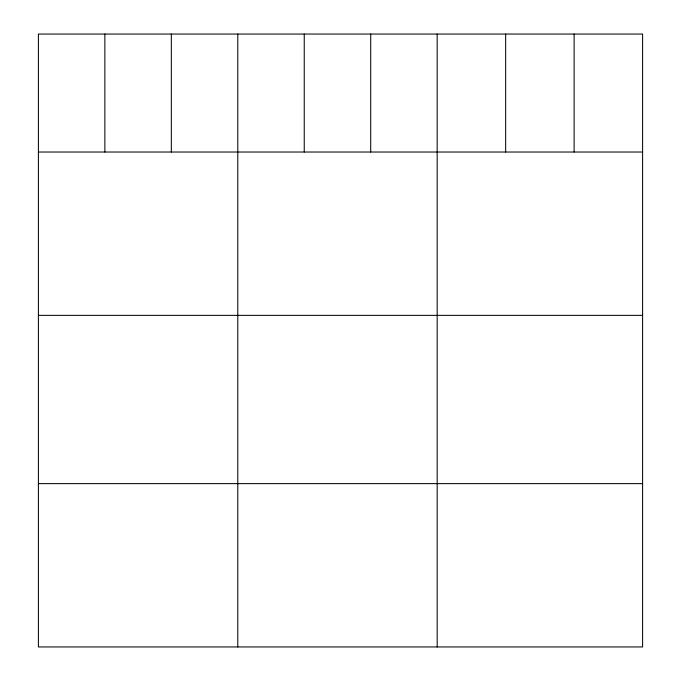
<?xml version="1.0" encoding="UTF-8"?>
<svg xmlns="http://www.w3.org/2000/svg" width="681" height="681" viewBox="0 0 681 681"><rect width="100%" height="100%" fill="white"/><g stroke="black" fill="none" stroke-linecap="round" stroke-linejoin="round"><path stroke-width="1.02" d="M642.6 152.025L642.6 646.95L38.4 646.95L38.4 34.05L642.6 34.05L642.6 152.025L38.4 152.025M38.4 315.354L642.6 315.354M38.4 483.629L642.6 483.629M574.126 34.05L574.126 152.025M505.651 34.05L505.651 152.025M437.176 34.05L437.176 646.95M370.711 34.05L370.711 152.025M304.245 34.05L304.245 152.025M237.788 34.05L237.788 646.95M171.323 34.05L171.323 152.025M104.865 34.05L104.865 152.025"/></g></svg>
